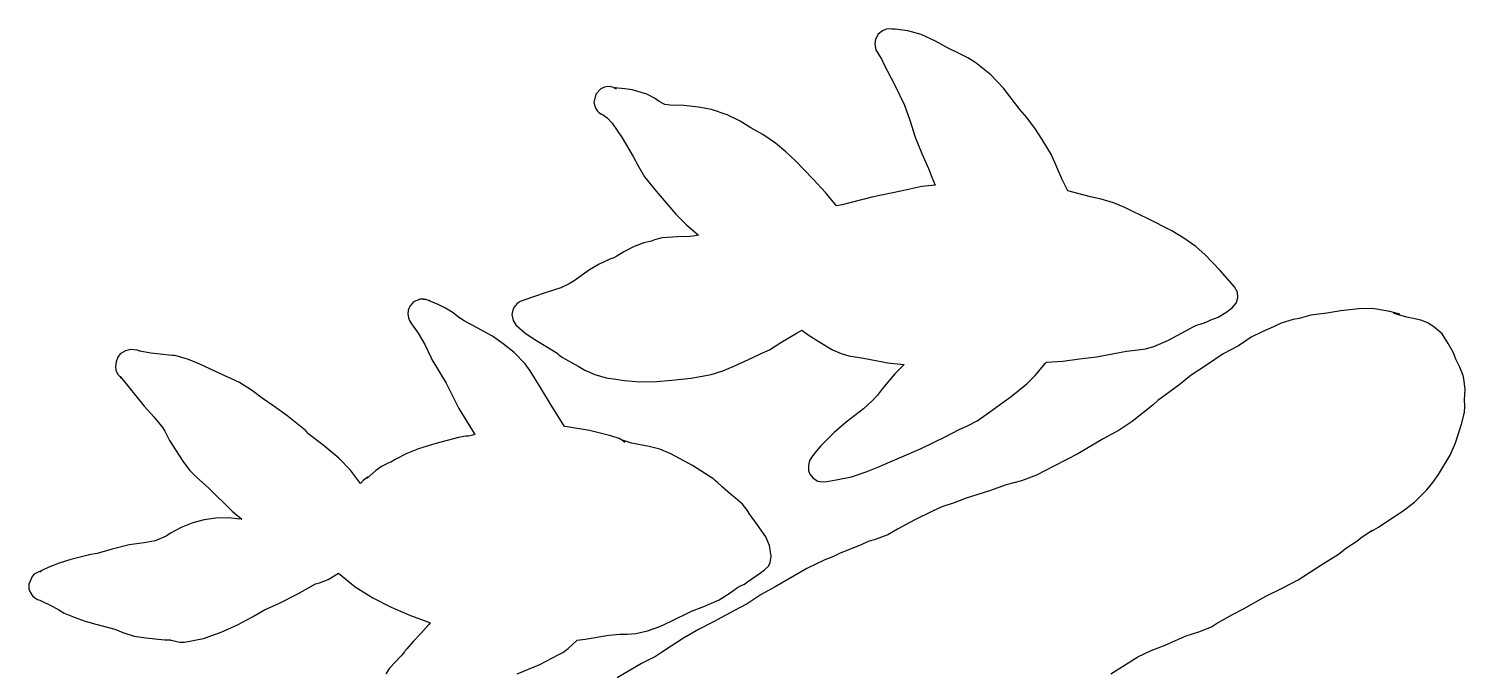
# Model space of a CAD drawing. Extents: x -2300 to 2026, y -6513 to 1502.
# Drawn here: x -2268.3 to -2033.8, y -2606.7 to -2502 of the extents above; entities that cross this region are included whole.
import ezdxf

# ---------------------------------------------------------------- set-up
doc = ezdxf.new("R2010")
doc.units = 0

msp = doc.modelspace()

# ---------------------------------------------------------------- linework, layer by layer
at = {"layer": 'Layer 1'}
for p, q in [((-2130.056726, -2503.685444), (-2130.177826, -2504.417543)), ((-2129.630669, -2502.883813), (-2130.056726, -2503.685444)), ((-2128.958738, -2502.320253), (-2129.630669, -2502.883813)), ((-2128.326809, -2502.065301), (-2128.958738, -2502.320253)), ((-2127.59, -2501.98), (-2128.326809, -2502.065301)), ((-2127.583474, -2501.978245), (-2127.59, -2501.98)), ((-2127.338365, -2502.027352), (-2127.583474, -2501.978245)), ((-2126.86, -2502.05), (-2127.338365, -2502.027352)), ((-2126.865716, -2502.053465), (-2126.86, -2502.05)), ((-2124.795935, -2502.330403), (-2126.865716, -2502.053465)), ((-2122.632816, -2502.928492), (-2124.795935, -2502.330403)), ((-2120.285383, -2503.989759), (-2122.632816, -2502.928492)), ((-2118.336416, -2505.092142), (-2120.285383, -2503.989759)), ((-2130.177826, -2504.417543), (-2130.023442, -2505.480056)), ((-2130.023442, -2505.480056), (-2129.772697, -2505.852643)), ((-2129.772697, -2505.852643), (-2129.417733, -2506.421601)), ((-2129.417733, -2506.421601), (-2129.137699, -2506.822073)), ((-2116.21706, -2506.10049), (-2118.336416, -2505.092142)), ((-2114.980118, -2506.726298), (-2116.21706, -2506.10049)), ((-2129.137699, -2506.822073), (-2129.096424, -2506.889806)), ((-2129.096424, -2506.889806), (-2128.702514, -2507.737317)), ((-2128.702514, -2507.737317), (-2126.944259, -2511.212134)), ((-2113.675746, -2507.537942), (-2114.980118, -2506.726298)), ((-2111.265585, -2509.496618), (-2113.675746, -2507.537942)), ((-2126.944259, -2511.212134), (-2125.356494, -2514.463427)), ((-2109.205786, -2511.691042), (-2111.265585, -2509.496618)), ((-2175.730056, -2512.628923), (-2176.039723, -2514.017453)), ((-2174.928689, -2511.792842), (-2175.730056, -2512.628923)), ((-2174.332638, -2511.521486), (-2174.928689, -2511.792842)), ((-2173.75225, -2511.423908), (-2174.332638, -2511.521486)), ((-2173.216523, -2511.460526), (-2173.75225, -2511.423908)), ((-2173.034702, -2511.500319), (-2173.216523, -2511.460526)), ((-2172.806314, -2511.562337), (-2173.034702, -2511.500319)), ((-2172.565438, -2511.614354), (-2172.806314, -2511.562337)), ((-2172.75655, -2511.595355), (-2172.7629, -2511.593238)), ((-2172.7629, -2511.593238), (-2172.7629, -2511.59345)), ((-2172.7629, -2511.59345), (-2172.75655, -2511.595567)), ((-2172.395236, -2511.765746), (-2172.75655, -2511.595355)), ((-2172.75655, -2511.595567), (-2172.71718, -2511.610383)), ((-2172.71718, -2511.610383), (-2172.606055, -2511.659913)), ((-2171.017311, -2511.789667), (-2172.685241, -2511.605729)), ((-2172.685241, -2511.605729), (-2172.565438, -2511.614354)), ((-2172.606055, -2511.659913), (-2172.395236, -2511.765746)), ((-2169.808491, -2511.923017), (-2171.017311, -2511.789667)), ((-2167.403541, -2512.655805), (-2169.808491, -2511.923017)), ((-2166.139443, -2513.305832), (-2167.403541, -2512.655805)), ((-2165.390171, -2513.834575), (-2166.139443, -2513.305832)), ((-2106.511916, -2515.144162), (-2109.205786, -2511.691042)), ((-2176.039723, -2514.017453), (-2175.760112, -2514.962118)), ((-2175.760112, -2514.962118), (-2175.451291, -2515.405558)), ((-2175.451291, -2515.405558), (-2175.232217, -2515.624632)), ((-2175.232217, -2515.624632), (-2174.681039, -2515.988486)), ((-2174.681039, -2515.988486), (-2174.554886, -2516.044789)), ((-2164.463709, -2514.340457), (-2165.390171, -2513.834575)), ((-2163.59863, -2514.449042), (-2164.463709, -2514.340457)), ((-2161.373646, -2514.524818), (-2163.59863, -2514.449042)), ((-2158.95277, -2514.760614), (-2161.373646, -2514.524818)), ((-2156.827933, -2515.181327), (-2158.95277, -2514.760614)), ((-2154.26733, -2516.016854), (-2156.827933, -2515.181327)), ((-2125.356494, -2514.463427), (-2124.480197, -2516.908246)), ((-2105.349656, -2516.481042), (-2106.511916, -2515.144162)), ((-2174.554886, -2516.044789), (-2174.4499, -2516.086064)), ((-2174.4499, -2516.086064), (-2173.860354, -2516.528631)), ((-2173.860354, -2516.528631), (-2173.07743, -2517.402838)), ((-2173.07743, -2517.402838), (-2171.42413, -2519.759744)), ((-2152.193058, -2517.084099), (-2154.26733, -2516.016854)), ((-2150.40866, -2518.146424), (-2152.193058, -2517.084099)), ((-2148.479403, -2519.241824), (-2150.40866, -2518.146424)), ((-2124.480197, -2516.908246), (-2123.582944, -2519.664697)), ((-2103.984197, -2518.343408), (-2105.349656, -2516.481042)), ((-2102.856226, -2520.064332), (-2103.984197, -2518.343408)), ((-2171.42413, -2519.759744), (-2169.60698, -2522.845414)), ((-2146.3887, -2520.637734), (-2148.479403, -2519.241824)), ((-2144.689531, -2522.065754), (-2146.3887, -2520.637734)), ((-2123.582944, -2519.664697), (-2122.511436, -2522.338171)), ((-2101.365886, -2522.566012), (-2102.856226, -2520.064332)), ((-2169.60698, -2522.845414), (-2168.835033, -2524.321148)), ((-2143.134728, -2523.546896), (-2144.689531, -2522.065754)), ((-2122.511436, -2522.338171), (-2121.447234, -2524.777488)), ((-2099.594026, -2526.585342), (-2101.365886, -2522.566012)), ((-2168.835033, -2524.321148), (-2167.7621, -2526.125814)), ((-2140.27176, -2526.521624), (-2143.134728, -2523.546896)), ((-2121.447234, -2524.777488), (-2120.894786, -2526.176388)), ((-2167.7621, -2526.125814), (-2165.87721, -2528.503884)), ((-2138.240059, -2528.679902), (-2140.27176, -2526.521624)), ((-2120.342338, -2527.478138), (-2122.517418, -2527.740181)), ((-2120.894786, -2526.176388), (-2120.342338, -2527.478138)), ((-2098.684074, -2528.449272), (-2099.594026, -2526.585342)), ((-2165.87721, -2528.503884), (-2162.655203, -2532.208805)), ((-2136.46791, -2530.870724), (-2138.240059, -2528.679902)), ((-2130.649208, -2529.435626), (-2135.518588, -2530.689326)), ((-2125.943658, -2528.454342), (-2130.649208, -2529.435626)), ((-2122.517418, -2527.740181), (-2125.943658, -2528.454342)), ((-2094.973144, -2529.425899), (-2098.684074, -2528.449272)), ((-2093.239227, -2529.774725), (-2094.973144, -2529.425899)), ((-2091.242104, -2530.370564), (-2093.239227, -2529.774725)), ((-2162.655203, -2532.208805), (-2160.911694, -2533.949397)), ((-2135.518588, -2530.689326), (-2136.46791, -2530.870724)), ((-2089.379843, -2531.167408), (-2091.242104, -2530.370564)), ((-2087.957474, -2531.860904), (-2089.379843, -2531.167408)), ((-2085.683334, -2532.952884), (-2087.957474, -2531.860904)), ((-2160.911694, -2533.949397), (-2158.97076, -2535.647184)), ((-2081.721818, -2534.967019), (-2085.683334, -2532.952884)), ((-2167.875553, -2536.910405), (-2169.451962, -2537.515664)), ((-2166.907182, -2536.67117), (-2167.875553, -2536.910405)), ((-2166.646833, -2536.664026), (-2166.907182, -2536.67117)), ((-2166.172754, -2536.447333), (-2166.646833, -2536.664026)), ((-2164.893813, -2536.103323), (-2166.172754, -2536.447333)), ((-2162.369351, -2535.910813), (-2164.893813, -2536.103323)), ((-2160.371143, -2535.876417), (-2162.369351, -2535.910813)), ((-2159.915426, -2535.830486), (-2160.371143, -2535.876417)), ((-2159.868859, -2535.813553), (-2159.915426, -2535.830486)), ((-2158.97076, -2535.647184), (-2159.868859, -2535.813553)), ((-2079.729304, -2536.150387), (-2081.721818, -2534.967019)), ((-2077.780784, -2537.529314), (-2079.729304, -2536.150387)), ((-2172.932443, -2539.417111), (-2173.465868, -2539.595598)), ((-2172.917653, -2539.436425), (-2172.932443, -2539.417111)), ((-2172.279903, -2539.110883), (-2172.917653, -2539.436425)), ((-2171.169503, -2538.383175), (-2172.279903, -2539.110883)), ((-2169.451962, -2537.515664), (-2171.169503, -2538.383175)), ((-2076.284094, -2538.883134), (-2077.780784, -2537.529314)), ((-2073.790187, -2541.406772), (-2076.284094, -2538.883134)), ((-2176.765948, -2541.341628), (-2179.281598, -2543.115808)), ((-2175.178934, -2540.370667), (-2176.765948, -2541.341628)), ((-2173.465868, -2539.595598), (-2175.178934, -2540.370667)), ((-2071.459164, -2544.071064), (-2073.790187, -2541.406772)), ((-2180.090558, -2543.619388), (-2181.422598, -2544.238058)), ((-2179.281598, -2543.115808), (-2180.090558, -2543.619388)), ((-2071.001735, -2544.940351), (-2071.459164, -2544.071064)), ((-2204.822857, -2546.271135), (-2205.478111, -2546.565139)), ((-2204.803807, -2546.262668), (-2204.822857, -2546.271135)), ((-2204.480297, -2546.117465), (-2204.803807, -2546.262668)), ((-2204.028136, -2546.128048), (-2204.480297, -2546.117465)), ((-2203.87, -2546.08), (-2204.028136, -2546.128048)), ((-2203.89999, -2546.132901), (-2203.867965, -2546.080196)), ((-2203.456105, -2546.141368), (-2203.89999, -2546.132901)), ((-2203.867965, -2546.080196), (-2203.87, -2546.08)), ((-2202.821001, -2546.399177), (-2203.456105, -2546.141368)), ((-2202.81317, -2546.401293), (-2202.954722, -2546.294667)), ((-2202.954722, -2546.294667), (-2202.821001, -2546.399177)), ((-2202.801316, -2546.405527), (-2202.81317, -2546.401293)), ((-2202.682466, -2546.490828), (-2202.801316, -2546.405527)), ((-2201.473746, -2546.988455), (-2202.682466, -2546.490828)), ((-2187.328708, -2546.195544), (-2188.053664, -2546.506693)), ((-2185.876048, -2545.713581), (-2187.328708, -2546.195544)), ((-2183.829028, -2545.022492), (-2185.876048, -2545.713581)), ((-2181.422598, -2544.238058), (-2183.829028, -2545.022492)), ((-2071.222631, -2546.783303), (-2070.927625, -2545.883933)), ((-2070.927625, -2545.883933), (-2071.001735, -2544.940351)), ((-2206.367511, -2547.972718), (-2206.421253, -2548.553953)), ((-2206.421253, -2548.553953), (-2206.329771, -2549.137939)), ((-2206.365394, -2547.955785), (-2206.367511, -2547.972718)), ((-2206.270314, -2547.634476), (-2206.365394, -2547.955785)), ((-2206.035174, -2547.166694), (-2206.270314, -2547.634476)), ((-2205.478111, -2546.565139), (-2206.035174, -2547.166694)), ((-2200.245966, -2547.564214), (-2201.473746, -2546.988455)), ((-2199.028436, -2548.316025), (-2200.245966, -2547.564214)), ((-2197.853816, -2549.243122), (-2199.028436, -2548.316025)), ((-2189.298974, -2547.921918), (-2189.421026, -2548.625891)), ((-2189.421026, -2548.625891), (-2189.231188, -2549.577515)), ((-2189.092309, -2547.482261), (-2189.298974, -2547.921918)), ((-2188.540919, -2546.832235), (-2189.092309, -2547.482261)), ((-2188.053664, -2546.506693), (-2188.540919, -2546.832235)), ((-2074.139488, -2549.015374), (-2072.868225, -2548.270999)), ((-2072.868225, -2548.270999), (-2071.872548, -2547.519954)), ((-2071.872548, -2547.519954), (-2071.222631, -2546.783303)), ((-2059.012844, -2548.713919), (-2060.925924, -2549.238216)), ((-2056.427704, -2548.402558), (-2059.012844, -2548.713919)), ((-2054.114874, -2547.984306), (-2056.427704, -2548.402558)), ((-2051.170554, -2547.698345), (-2054.114874, -2547.984306)), ((-2049.076394, -2547.61262), (-2051.170554, -2547.698345)), ((-2048.294415, -2547.75232), (-2049.076394, -2547.61262)), ((-2046.131905, -2548.098394), (-2048.294415, -2547.75232)), ((-2044.466562, -2548.572662), (-2046.131905, -2548.098394)), ((-2045.448612, -2548.419477), (-2045.402081, -2548.40342)), ((-2043.372335, -2549.021258), (-2045.448612, -2548.419477)), ((-2045.402081, -2548.40342), (-2045.026076, -2548.474817)), ((-2045.026076, -2548.474817), (-2044.466562, -2548.572662)), ((-2206.329771, -2549.137939), (-2206.158216, -2549.580321)), ((-2206.158216, -2549.580321), (-2205.806808, -2550.141024)), ((-2205.806808, -2550.141024), (-2204.741768, -2551.658244)), ((-2197.807348, -2549.276962), (-2197.853816, -2549.243122)), ((-2197.223369, -2549.641477), (-2197.807348, -2549.276962)), ((-2195.090354, -2550.793738), (-2197.223369, -2549.641477)), ((-2192.617979, -2552.151417), (-2195.090354, -2550.793738)), ((-2189.231188, -2549.577515), (-2188.70369, -2550.416581)), ((-2188.70369, -2550.416581), (-2188.701573, -2550.418698)), ((-2188.701573, -2550.418698), (-2187.332137, -2551.591714)), ((-2142.878219, -2551.579267), (-2142.102463, -2551.165883)), ((-2142.102463, -2551.165883), (-2141.043073, -2551.896554)), ((-2080.114824, -2551.64977), (-2078.199034, -2550.59144)), ((-2078.199034, -2550.59144), (-2077.787476, -2550.400967)), ((-2077.787476, -2550.400967), (-2077.77803, -2550.396707)), ((-2077.77803, -2550.396707), (-2076.59397, -2550.030948)), ((-2076.59397, -2550.030948), (-2076.579154, -2550.026715)), ((-2076.579154, -2550.026715), (-2076.384527, -2549.952685)), ((-2076.440089, -2549.970412), (-2076.397332, -2549.951362)), ((-2076.384527, -2549.952685), (-2076.440089, -2549.970412)), ((-2076.397332, -2549.951362), (-2076.272237, -2549.89654)), ((-2076.272237, -2549.89654), (-2075.904785, -2549.734192)), ((-2075.904785, -2549.734192), (-2075.472299, -2549.546206)), ((-2075.472299, -2549.546206), (-2075.362708, -2549.496491)), ((-2075.362708, -2549.496491), (-2074.139488, -2549.015374)), ((-2065.104022, -2550.644737), (-2066.950712, -2551.425494)), ((-2063.836292, -2550.034504), (-2065.104022, -2550.644737)), ((-2061.919992, -2549.406914), (-2063.836292, -2550.034504)), ((-2060.925924, -2549.238216), (-2061.919992, -2549.406914)), ((-2041.084675, -2549.50809), (-2043.372335, -2549.021258)), ((-2039.937923, -2549.984763), (-2041.084675, -2549.50809)), ((-2038.868895, -2550.66019), (-2039.937923, -2549.984763)), ((-2037.564655, -2551.77757), (-2038.868895, -2550.66019)), ((-2204.741768, -2551.658244), (-2203.621418, -2553.508844)), ((-2203.621418, -2553.508844), (-2202.629763, -2555.699374)), ((-2190.871839, -2553.377177), (-2192.617979, -2552.151417)), ((-2189.048854, -2554.803857), (-2190.871839, -2553.377177)), ((-2187.332137, -2551.591714), (-2185.95645, -2552.525572)), ((-2185.95645, -2552.525572), (-2183.435323, -2554.019988)), ((-2147.401309, -2554.365637), (-2145.503939, -2553.169297)), ((-2145.503939, -2553.169297), (-2142.878219, -2551.579267)), ((-2141.043073, -2551.896554), (-2139.174828, -2553.134482)), ((-2139.174828, -2553.134482), (-2137.069253, -2554.358444)), ((-2084.643204, -2553.8312), (-2082.244472, -2552.814778)), ((-2082.244472, -2552.814778), (-2080.114824, -2551.64977)), ((-2069.650383, -2552.915732), (-2070.800272, -2553.737607)), ((-2068.749732, -2552.313727), (-2069.650383, -2552.915732)), ((-2066.950712, -2551.425494), (-2068.749732, -2552.313727)), ((-2036.624435, -2553.34009), (-2037.564655, -2551.77757)), ((-2035.73783, -2554.86811), (-2036.624435, -2553.34009)), ((-2253.772401, -2555.586958), (-2254.036041, -2556.322171)), ((-2253.369176, -2555.027541), (-2253.772401, -2555.586958)), ((-2252.520563, -2554.518564), (-2253.369176, -2555.027541)), ((-2251.672126, -2554.323752), (-2252.520563, -2554.518564)), ((-2250.606556, -2554.447788), (-2251.672126, -2554.323752)), ((-2250.115001, -2554.597012), (-2250.606556, -2554.447788)), ((-2250.144574, -2554.608442), (-2250.115001, -2554.597012)), ((-2248.367768, -2554.904907), (-2250.144574, -2554.608442)), ((-2246.358784, -2555.13041), (-2248.367768, -2554.904907)), ((-2245.413611, -2555.220791), (-2246.358784, -2555.13041)), ((-2244.804352, -2555.280693), (-2245.413611, -2555.220791)), ((-2244.567159, -2555.306093), (-2244.804352, -2555.280693)), ((-2244.248305, -2555.354141), (-2244.567159, -2555.306093)), ((-2242.207044, -2555.929593), (-2244.248305, -2555.354141)), ((-2202.629763, -2555.699374), (-2202.494868, -2555.953585)), ((-2187.276179, -2556.643607), (-2189.048854, -2554.803857)), ((-2183.435323, -2554.019988), (-2181.954723, -2554.98582)), ((-2181.954723, -2554.98582), (-2181.871115, -2555.094193)), ((-2181.871115, -2555.094193), (-2181.489693, -2555.402802)), ((-2181.489693, -2555.402802), (-2181.373912, -2555.476673)), ((-2181.373912, -2555.476673), (-2181.158859, -2555.604943)), ((-2181.158859, -2555.604943), (-2178.632409, -2557.059513)), ((-2153.28303, -2557.093565), (-2150.106189, -2555.61362)), ((-2150.106189, -2555.61362), (-2148.617329, -2554.917027)), ((-2148.617329, -2554.917027), (-2147.401309, -2554.365637)), ((-2137.069253, -2554.358444), (-2135.668319, -2554.963901)), ((-2135.668319, -2554.963901), (-2134.402025, -2555.329249)), ((-2134.402025, -2555.329249), (-2132.054043, -2555.746974)), ((-2132.054043, -2555.746974), (-2130.047023, -2556.127761)), ((-2099.479933, -2556.240805), (-2096.777803, -2555.820225)), ((-2096.777803, -2555.820225), (-2095.859384, -2555.728785)), ((-2095.859384, -2555.728785), (-2094.028054, -2555.501244)), ((-2094.028054, -2555.501244), (-2089.126504, -2554.568009)), ((-2089.126504, -2554.568009), (-2087.210846, -2554.370975)), ((-2087.210846, -2554.370975), (-2086.00127, -2554.192815)), ((-2086.00127, -2554.192815), (-2084.643204, -2553.8312)), ((-2073.333002, -2555.035967), (-2074.710381, -2555.932638)), ((-2070.800272, -2553.737607), (-2073.333002, -2555.035967)), ((-2035.323642, -2555.92073), (-2035.73783, -2554.86811)), ((-2254.036041, -2556.322171), (-2254.140788, -2557.077346)), ((-2254.140788, -2557.077346), (-2254.067335, -2557.696651)), ((-2254.067335, -2557.696651), (-2253.726955, -2558.394063)), ((-2240.355479, -2556.686554), (-2242.207044, -2555.929593)), ((-2237.126275, -2558.253121), (-2240.355479, -2556.686554)), ((-2202.494868, -2555.953585), (-2200.142048, -2559.814375)), ((-2186.461244, -2557.812007), (-2187.276179, -2556.643607)), ((-2184.741418, -2560.523552), (-2186.461244, -2557.812007)), ((-2178.632409, -2557.059513), (-2177.534126, -2557.692421)), ((-2177.534126, -2557.692421), (-2175.909119, -2558.406133)), ((-2156.874209, -2558.38031), (-2155.018632, -2557.793741)), ((-2155.018632, -2557.793741), (-2153.28303, -2557.093565)), ((-2130.047023, -2556.127761), (-2128.881163, -2556.348952)), ((-2128.881163, -2556.348952), (-2128.113239, -2556.482302)), ((-2128.113239, -2556.482302), (-2125.417669, -2556.740111)), ((-2125.417669, -2556.740111), (-2126.898269, -2558.295221)), ((-2104.021697, -2558.573389), (-2102.852404, -2557.223146)), ((-2102.852404, -2557.223146), (-2102.373192, -2556.62265)), ((-2102.373192, -2556.62265), (-2102.162373, -2556.356586)), ((-2102.162373, -2556.356586), (-2099.479933, -2556.240805)), ((-2076.046332, -2556.891217), (-2078.537622, -2558.494377)), ((-2074.710381, -2555.932638), (-2076.046332, -2556.891217)), ((-2034.67773, -2557.203798), (-2035.323642, -2555.92073)), ((-2034.126462, -2558.55195), (-2034.67773, -2557.203798)), ((-2253.726955, -2558.394063), (-2253.448233, -2558.705871)), ((-2253.448233, -2558.705871), (-2253.181266, -2558.996832)), ((-2253.181266, -2558.996832), (-2253.329383, -2558.797734)), ((-2253.329383, -2558.797734), (-2249.459873, -2563.577784)), ((-2233.912025, -2559.675731), (-2237.126275, -2558.253121)), ((-2231.792758, -2561.038941), (-2233.912025, -2559.675731)), ((-2200.142048, -2559.814375), (-2198.081208, -2563.942285)), ((-2183.177734, -2563.112547), (-2184.741418, -2560.523552)), ((-2175.909119, -2558.406133), (-2174.055955, -2558.917836)), ((-2174.055955, -2558.917836), (-2172.470609, -2559.137439)), ((-2172.470609, -2559.137439), (-2171.061521, -2559.390248)), ((-2171.061521, -2559.390248), (-2168.558809, -2559.565428)), ((-2168.558809, -2559.565428), (-2165.791989, -2559.531085)), ((-2165.791989, -2559.531085), (-2163.323459, -2559.33323)), ((-2163.323459, -2559.33323), (-2160.14662, -2559.018933)), ((-2160.14662, -2559.018933), (-2156.874209, -2558.38031)), ((-2126.898269, -2558.295221), (-2128.928149, -2560.692341)), ((-2107.9291, -2561.976161), (-2105.365935, -2559.912996)), ((-2105.365935, -2559.912996), (-2104.021697, -2558.573389)), ((-2080.557632, -2560.126957), (-2083.984422, -2562.640707)), ((-2078.537622, -2558.494377), (-2080.557632, -2560.126957)), ((-2034.060782, -2559.0881), (-2034.126462, -2558.55195)), ((-2033.81, -2560.77), (-2034.060782, -2559.0881)), ((-2230.216125, -2562.264831), (-2231.792758, -2561.038941)), ((-2228.282975, -2563.550092), (-2230.216125, -2562.264831)), ((-2130.576179, -2562.641151), (-2132.059749, -2563.988831)), ((-2129.763277, -2561.76644), (-2130.576179, -2562.641151)), ((-2128.928149, -2560.692341), (-2129.763277, -2561.76644)), ((-2110.442104, -2563.771036), (-2107.9291, -2561.976161)), ((-2083.984422, -2562.640707), (-2084.763416, -2563.352963)), ((-2033.914453, -2562.504805), (-2033.808832, -2560.768505)), ((-2033.874448, -2563.578801), (-2033.914453, -2562.504805)), ((-2033.808832, -2560.768505), (-2033.81, -2560.77)), ((-2249.459873, -2563.577784), (-2247.858413, -2565.284234)), ((-2226.144535, -2565.075541), (-2228.282975, -2563.550092)), ((-2223.417575, -2567.262471), (-2226.144535, -2565.075541)), ((-2198.081208, -2563.942285), (-2195.473098, -2568.188935)), ((-2180.824914, -2566.899887), (-2183.177734, -2563.112547)), ((-2132.059749, -2563.988831), (-2134.867709, -2566.152061)), ((-2113.497714, -2565.933626), (-2111.838858, -2564.815661)), ((-2111.838858, -2564.815661), (-2110.442104, -2563.771036)), ((-2084.763416, -2563.352963), (-2088.189396, -2566.089173)), ((-2034.394236, -2566.355645), (-2033.932868, -2564.563895)), ((-2033.932868, -2564.563895), (-2033.874448, -2563.578801)), ((-2247.858413, -2565.284234), (-2246.395973, -2567.101174)), ((-2246.395973, -2567.101174), (-2246.081797, -2567.661877)), ((-2223.185039, -2567.460379), (-2223.417575, -2567.262471)), ((-2223.135472, -2567.457283), (-2223.185039, -2567.460379)), ((-2222.786091, -2567.912498), (-2223.135472, -2567.457283)), ((-2180.402196, -2566.922112), (-2180.824914, -2566.899887)), ((-2176.774481, -2567.535093), (-2180.402196, -2566.922112)), ((-2173.290496, -2568.396362), (-2176.774481, -2567.535093)), ((-2134.867709, -2566.152061), (-2136.827074, -2567.85912)), ((-2118.609864, -2568.522096), (-2116.431824, -2567.375076)), ((-2116.431824, -2567.375076), (-2115.079464, -2566.765556)), ((-2115.079464, -2566.765556), (-2113.497714, -2565.933626)), ((-2090.293146, -2567.479183), (-2092.889636, -2568.870673)), ((-2088.189396, -2566.089173), (-2090.293146, -2567.479183)), ((-2035.429936, -2569.528735), (-2034.394236, -2566.355645)), ((-2246.081797, -2567.661877), (-2245.313045, -2569.154255)), ((-2245.313045, -2569.154255), (-2243.139347, -2572.552417)), ((-2222.739588, -2567.997164), (-2222.786091, -2567.912498)), ((-2220.278849, -2569.878032), (-2222.739588, -2567.997164)), ((-2217.649998, -2572.066234), (-2220.278849, -2569.878032)), ((-2201.850974, -2569.669539), (-2204.650804, -2570.498423)), ((-2198.162844, -2568.688255), (-2201.850974, -2569.669539)), ((-2197.275561, -2568.508339), (-2198.162844, -2568.688255)), ((-2196.953109, -2568.458175), (-2197.275561, -2568.508339)), ((-2196.514897, -2568.432986), (-2196.953109, -2568.458175)), ((-2195.871009, -2568.274236), (-2196.514897, -2568.432986)), ((-2195.473098, -2568.188935), (-2195.871009, -2568.274236)), ((-2171.929356, -2568.822234), (-2173.290496, -2568.396362)), ((-2171.234531, -2569.257181), (-2171.929356, -2568.822234)), ((-2169.895882, -2569.594814), (-2171.372802, -2569.137404)), ((-2171.372802, -2569.137404), (-2171.317584, -2569.187357)), ((-2171.317584, -2569.187357), (-2170.977981, -2569.430985)), ((-2170.985575, -2569.439719), (-2171.234531, -2569.257181)), ((-2170.977981, -2569.430985), (-2170.985575, -2569.439719)), ((-2167.040915, -2570.155991), (-2169.895882, -2569.594814)), ((-2138.725959, -2569.774941), (-2138.978873, -2570.051775)), ((-2136.827074, -2567.85912), (-2138.725959, -2569.774941)), ((-2122.614794, -2570.463706), (-2118.609864, -2568.522096)), ((-2092.889636, -2568.870673), (-2097.064066, -2571.349913)), ((-2036.292242, -2571.580205), (-2035.429936, -2569.528735)), ((-2215.79601, -2573.999411), (-2217.649998, -2572.066234)), ((-2208.468134, -2572.262663), (-2209.194191, -2572.69933)), ((-2206.571075, -2571.30577), (-2208.468134, -2572.262663)), ((-2204.650804, -2570.498423), (-2206.571075, -2571.30577)), ((-2165.303393, -2570.590529), (-2167.040915, -2570.155991)), ((-2163.468902, -2571.326454), (-2165.303393, -2570.590529)), ((-2159.934152, -2573.239041), (-2163.468902, -2571.326454)), ((-2140.636457, -2572.118511), (-2140.841164, -2572.449266)), ((-2140.309856, -2571.632738), (-2140.636457, -2572.118511)), ((-2139.641203, -2570.803431), (-2140.309856, -2571.632738)), ((-2138.978873, -2570.051775), (-2139.641203, -2570.803431)), ((-2129.712164, -2573.518256), (-2122.614794, -2570.463706)), ((-2097.064066, -2571.349913), (-2100.834286, -2573.283063)), ((-2038.181342, -2574.690215), (-2036.292242, -2571.580205)), ((-2243.139347, -2572.552417), (-2242.027242, -2574.000786)), ((-2242.027242, -2574.000786), (-2240.973353, -2575.097621)), ((-2214.157698, -2576.196264), (-2215.79601, -2573.999411)), ((-2211.667255, -2574.104077), (-2213.095748, -2575.347695)), ((-2210.71414, -2573.419633), (-2211.667255, -2574.104077)), ((-2209.535248, -2572.801565), (-2210.71414, -2573.419633)), ((-2209.194191, -2572.69933), (-2209.535248, -2572.801565)), ((-2156.489492, -2575.482304), (-2159.934152, -2573.239041)), ((-2141.033331, -2573.234841), (-2141.035447, -2573.247541)), ((-2141.035447, -2573.247541), (-2141.022192, -2574.07677)), ((-2140.841164, -2572.449266), (-2141.033331, -2573.234841)), ((-2141.022192, -2574.07677), (-2140.791995, -2574.671077)), ((-2134.004324, -2575.093266), (-2131.614326, -2574.268456)), ((-2131.614326, -2574.268456), (-2129.712164, -2573.518256)), ((-2100.834286, -2573.283063), (-2103.805166, -2574.840083)), ((-2240.973353, -2575.097621), (-2238.850207, -2577.016237)), ((-2213.684857, -2575.712607), (-2214.157698, -2576.196264)), ((-2212.893607, -2575.097162), (-2213.684857, -2575.712607)), ((-2213.095748, -2575.347695), (-2212.860745, -2575.126197)), ((-2212.860745, -2575.126197), (-2212.893607, -2575.097162)), ((-2156.183063, -2575.735457), (-2156.489492, -2575.482304)), ((-2155.887471, -2576.000039), (-2156.183063, -2575.735457)), ((-2155.087014, -2576.72563), (-2155.887471, -2576.000039)), ((-2153.770284, -2577.91519), (-2155.087014, -2576.72563)), ((-2140.791995, -2574.671077), (-2140.260749, -2575.315091)), ((-2140.260749, -2575.315091), (-2139.464354, -2575.783508)), ((-2139.464354, -2575.783508), (-2138.716219, -2575.935061)), ((-2138.716219, -2575.935061), (-2137.998883, -2575.842563)), ((-2137.998883, -2575.842563), (-2137.671224, -2575.813142)), ((-2137.671224, -2575.813142), (-2136.508544, -2575.577558)), ((-2136.508544, -2575.577558), (-2134.004324, -2575.093266)), ((-2108.752836, -2576.425043), (-2111.440826, -2577.374365)), ((-2106.246616, -2575.72797), (-2108.752836, -2576.425043)), ((-2103.805166, -2574.840083), (-2106.246616, -2575.72797)), ((-2040.099522, -2577.225975), (-2039.080766, -2576.004134)), ((-2039.080766, -2576.004134), (-2038.181342, -2574.690215)), ((-2238.850207, -2577.016237), (-2235.092817, -2580.695627)), ((-2152.930978, -2578.561534), (-2153.770284, -2577.91519)), ((-2151.809684, -2579.54967), (-2152.930978, -2578.561534)), ((-2115.283726, -2578.572815), (-2117.262466, -2579.332696)), ((-2111.440826, -2577.374365), (-2115.283726, -2578.572815)), ((-2044.131961, -2580.735854), (-2042.076673, -2579.202305)), ((-2042.076673, -2579.202305), (-2041.458862, -2578.570905)), ((-2041.458862, -2578.570905), (-2040.099522, -2577.225975)), ((-2235.092817, -2580.695627), (-2233.531677, -2581.979807)), ((-2151.026295, -2580.529893), (-2151.809684, -2579.54967)), ((-2150.709504, -2581.06435), (-2151.026295, -2580.529893)), ((-2149.381424, -2582.85801), (-2150.709504, -2581.06435)), ((-2120.770556, -2580.690111), (-2123.648653, -2582.104728)), ((-2119.244106, -2580.012991), (-2120.770556, -2580.690111)), ((-2117.262466, -2579.332696), (-2119.244106, -2580.012991)), ((-2046.278353, -2582.141925), (-2044.131961, -2580.735854)), ((-2243.405979, -2583.365791), (-2245.161141, -2584.298208)), ((-2241.519358, -2582.619225), (-2243.405979, -2583.365791)), ((-2239.653716, -2582.107468), (-2241.519358, -2582.619225)), ((-2237.733321, -2581.827364), (-2239.653716, -2582.107468)), ((-2235.682439, -2581.775761), (-2237.733321, -2581.827364)), ((-2234.306819, -2581.946787), (-2235.682439, -2581.775761)), ((-2233.531677, -2581.979807), (-2234.306819, -2581.946787)), ((-2147.982414, -2584.870185), (-2149.381424, -2582.85801)), ((-2126.464756, -2583.640311), (-2128.064976, -2584.536717)), ((-2123.648653, -2582.104728), (-2126.464756, -2583.640311)), ((-2050.876583, -2585.055295), (-2049.151259, -2583.889032)), ((-2049.151259, -2583.889032), (-2048.973487, -2583.783842)), ((-2049.020268, -2583.840306), (-2049.117572, -2583.940695)), ((-2049.117572, -2583.940695), (-2049.091371, -2583.967278)), ((-2049.091371, -2583.967278), (-2047.972333, -2583.328105)), ((-2048.973487, -2583.783842), (-2049.020268, -2583.840306)), ((-2047.972333, -2583.328105), (-2046.278353, -2582.141925)), ((-2251.907269, -2586.202331), (-2254.660675, -2586.906702)), ((-2249.423179, -2585.841017), (-2251.907269, -2586.202331)), ((-2247.675499, -2585.538335), (-2249.423179, -2585.841017)), ((-2245.856479, -2584.786921), (-2247.675499, -2585.538335)), ((-2245.161141, -2584.298208), (-2245.856479, -2584.786921)), ((-2147.378534, -2586.294469), (-2147.982414, -2584.870185)), ((-2147.128834, -2588.04171), (-2147.378534, -2586.294469)), ((-2132.303436, -2586.116168), (-2135.941996, -2587.578358)), ((-2131.299636, -2585.63611), (-2132.303436, -2586.116168)), ((-2130.133416, -2585.300196), (-2131.299636, -2585.63611)), ((-2128.064976, -2584.536717), (-2130.133416, -2585.300196)), ((-2053.17324, -2586.683008), (-2051.51393, -2585.574088)), ((-2051.51393, -2585.574088), (-2050.876583, -2585.055295)), ((-2261.421909, -2588.560719), (-2263.33534, -2589.18426)), ((-2258.613289, -2587.873439), (-2261.421909, -2588.560719)), ((-2258.460339, -2587.841477), (-2258.613289, -2587.873439)), ((-2257.099179, -2587.606951), (-2258.460339, -2587.841477)), ((-2254.660675, -2586.906702), (-2257.099179, -2587.606951)), ((-2147.254752, -2589.059347), (-2147.128834, -2588.04171)), ((-2138.334649, -2588.644943), (-2141.259389, -2590.036863)), ((-2136.923639, -2588.066036), (-2138.334649, -2588.644943)), ((-2135.941996, -2587.578358), (-2136.923639, -2588.066036)), ((-2057.3859, -2589.526318), (-2054.47634, -2587.735838)), ((-2054.47634, -2587.735838), (-2053.17324, -2586.683008)), ((-2267.392536, -2590.999741), (-2267.75222, -2591.350683)), ((-2267.087144, -2590.794637), (-2267.392536, -2590.999741)), ((-2266.657716, -2590.603926), (-2267.087144, -2590.794637)), ((-2266.47943, -2590.563075), (-2266.657716, -2590.603926)), ((-2266.47689, -2590.569425), (-2266.47943, -2590.563075)), ((-2266.4495, -2590.556725), (-2266.47689, -2590.569425)), ((-2266.267065, -2590.514391), (-2266.4495, -2590.556725)), ((-2266.133229, -2590.399034), (-2266.385937, -2590.524975)), ((-2266.385937, -2590.524975), (-2266.267065, -2590.514391)), ((-2264.990149, -2589.825419), (-2266.133229, -2590.399034)), ((-2263.33534, -2589.18426), (-2264.990149, -2589.825419)), ((-2219.402793, -2591.832636), (-2217.732623, -2590.822356)), ((-2217.732623, -2590.822356), (-2215.016491, -2593.041525)), ((-2151.12601, -2592.346785), (-2148.68377, -2590.643085)), ((-2148.723108, -2590.680735), (-2148.625965, -2590.609007)), ((-2148.68377, -2590.643085), (-2148.723108, -2590.680735)), ((-2148.625965, -2590.609007), (-2148.213004, -2590.26378)), ((-2148.213004, -2590.26378), (-2147.554961, -2589.679158)), ((-2147.554961, -2589.679158), (-2147.254752, -2589.059347)), ((-2141.259389, -2590.036863), (-2146.451299, -2593.041673)), ((-2061.09361, -2591.915608), (-2057.3859, -2589.526318)), ((-2267.75222, -2591.350683), (-2268.292751, -2592.630203)), ((-2268.292751, -2592.630203), (-2268.261212, -2593.347962)), ((-2268.261212, -2593.347962), (-2268.079835, -2593.90295)), ((-2224.381845, -2594.159432), (-2221.466243, -2592.566905)), ((-2221.466243, -2592.566905), (-2220.820432, -2592.379555)), ((-2220.820432, -2592.379555), (-2219.402793, -2591.832636)), ((-2215.016491, -2593.041525), (-2212.142722, -2594.863088)), ((-2153.804659, -2594.043954), (-2152.590506, -2593.125081)), ((-2152.590506, -2593.125081), (-2152.090805, -2592.893518)), ((-2152.090805, -2592.893518), (-2151.462938, -2592.598641)), ((-2151.462938, -2592.598641), (-2151.12601, -2592.346785)), ((-2146.451299, -2593.041673), (-2148.723889, -2594.312943)), ((-2066.34561, -2594.543438), (-2063.698913, -2593.270478)), ((-2063.698913, -2593.270478), (-2061.09361, -2591.915608)), ((-2268.079835, -2593.90295), (-2267.670986, -2594.534694)), ((-2267.670986, -2594.534694), (-2267.354307, -2594.800202)), ((-2267.354307, -2594.800202), (-2266.837546, -2595.099286)), ((-2266.837546, -2595.099286), (-2266.475809, -2595.223322)), ((-2266.475809, -2595.223322), (-2264.347249, -2596.254772)), ((-2227.488583, -2595.755445), (-2224.381845, -2594.159432)), ((-2212.142722, -2594.863088), (-2209.127404, -2596.3864)), ((-2158.087031, -2596.230831), (-2155.570676, -2595.172531)), ((-2155.570676, -2595.172531), (-2153.804659, -2594.043954)), ((-2148.723889, -2594.312943), (-2151.002389, -2595.830163)), ((-2070.00515, -2596.625178), (-2066.34561, -2594.543438)), ((-2264.347249, -2596.254772), (-2263.402097, -2596.77166)), ((-2263.402097, -2596.77166), (-2262.48925, -2597.359139)), ((-2262.48925, -2597.359139), (-2260.899397, -2597.98535)), ((-2260.899397, -2597.98535), (-2259.065623, -2598.647324)), ((-2234.22512, -2599.219253), (-2231.754983, -2597.912325)), ((-2231.754983, -2597.912325), (-2229.830053, -2596.794095)), ((-2229.830053, -2596.794095), (-2227.488583, -2595.755445)), ((-2209.127404, -2596.3864), (-2205.986623, -2597.710816)), ((-2205.986623, -2597.710816), (-2203.758353, -2598.537583)), ((-2163.408314, -2598.65808), (-2160.133706, -2596.987351)), ((-2160.133706, -2596.987351), (-2158.087031, -2596.230831)), ((-2153.221449, -2596.951143), (-2156.503499, -2598.764483)), ((-2151.002389, -2595.830163), (-2153.221449, -2596.951143)), ((-2074.40729, -2599.014038), (-2071.82884, -2597.550158)), ((-2071.82884, -2597.550158), (-2070.00515, -2596.625178)), ((-2259.065623, -2598.647324), (-2257.32754, -2599.123185)), ((-2257.32754, -2599.123185), (-2254.248657, -2599.93924)), ((-2254.248657, -2599.93924), (-2252.924757, -2600.477666)), ((-2236.906042, -2600.463592), (-2234.22512, -2599.219253)), ((-2203.010071, -2599.1965), (-2204.270898, -2600.630723)), ((-2203.758353, -2598.537583), (-2202.783737, -2598.897839)), ((-2202.783737, -2598.897839), (-2203.010071, -2599.1965)), ((-2169.202676, -2600.663484), (-2167.317226, -2600.246581)), ((-2167.317226, -2600.246581), (-2165.254054, -2599.518609)), ((-2165.254054, -2599.518609), (-2163.408314, -2598.65808)), ((-2158.991003, -2600.028868), (-2161.426029, -2601.392313)), ((-2156.503499, -2598.764483), (-2158.991003, -2600.028868)), ((-2079.346554, -2601.020421), (-2077.27943, -2600.398705)), ((-2077.27943, -2600.398705), (-2075.251224, -2599.595061)), ((-2075.251224, -2599.595061), (-2074.40729, -2599.014038)), ((-2252.924757, -2600.477666), (-2251.091237, -2601.08245)), ((-2251.091237, -2601.08245), (-2249.18117, -2601.381296)), ((-2249.18117, -2601.381296), (-2247.668197, -2601.509169)), ((-2247.668197, -2601.509169), (-2246.059517, -2601.709193)), ((-2246.059517, -2601.709193), (-2245.203751, -2601.709193)), ((-2245.203751, -2601.709193), (-2245.120545, -2601.72401)), ((-2245.120545, -2601.72401), (-2244.575886, -2601.851645)), ((-2244.575886, -2601.851645), (-2243.909773, -2601.992191)), ((-2243.909773, -2601.992191), (-2243.566673, -2602.066803)), ((-2243.566673, -2602.066803), (-2242.871083, -2602.056325)), ((-2242.871083, -2602.056325), (-2239.79046, -2601.468298)), ((-2239.79046, -2601.468298), (-2236.906042, -2600.463592)), ((-2205.526211, -2601.93842), (-2206.600541, -2603.1337)), ((-2204.270898, -2600.630723), (-2205.526211, -2601.93842)), ((-2180.230636, -2603.11974), (-2178.783686, -2601.72655)), ((-2178.783686, -2601.72655), (-2177.449406, -2601.587062)), ((-2177.449406, -2601.587062), (-2173.629996, -2600.918409)), ((-2173.629996, -2600.918409), (-2171.834359, -2600.784054)), ((-2171.834359, -2600.784054), (-2170.616236, -2600.775746)), ((-2170.616236, -2600.775746), (-2169.202676, -2600.663484)), ((-2163.427479, -2602.731103), (-2165.023419, -2603.746893)), ((-2161.426029, -2601.392313), (-2163.427479, -2602.731103)), ((-2085.054892, -2603.437987), (-2082.803244, -2602.555211)), ((-2082.803244, -2602.555211), (-2081.084944, -2601.823482)), ((-2081.084944, -2601.823482), (-2079.346554, -2601.020421)), ((-2207.517796, -2604.281988), (-2209.395206, -2606.286468)), ((-2206.974174, -2603.635983), (-2207.517796, -2604.281988)), ((-2206.846539, -2603.428762), (-2206.974174, -2603.635983)), ((-2206.600541, -2603.1337), (-2206.846539, -2603.428762)), ((-2184.888726, -2605.724289), (-2181.776266, -2604.101659)), ((-2181.776266, -2604.101659), (-2181.126555, -2603.752463)), ((-2181.126555, -2603.752463), (-2180.230636, -2603.11974)), ((-2165.975831, -2604.403058), (-2168.246791, -2605.531238)), ((-2165.023419, -2603.746893), (-2165.975831, -2604.403058)), ((-2091.662074, -2607.260121), (-2087.246174, -2604.457451)), ((-2087.246174, -2604.457451), (-2085.054892, -2603.437987)), ((-2209.395206, -2606.286468), (-2210.010667, -2607.222878)), ((-2188.573821, -2607.264554), (-2184.888726, -2605.724289)), ((-2168.246791, -2605.531238), (-2172.253521, -2607.906558))]:
    msp.add_line(p, q, dxfattribs=at)

doc.saveas('drawing.dxf')
